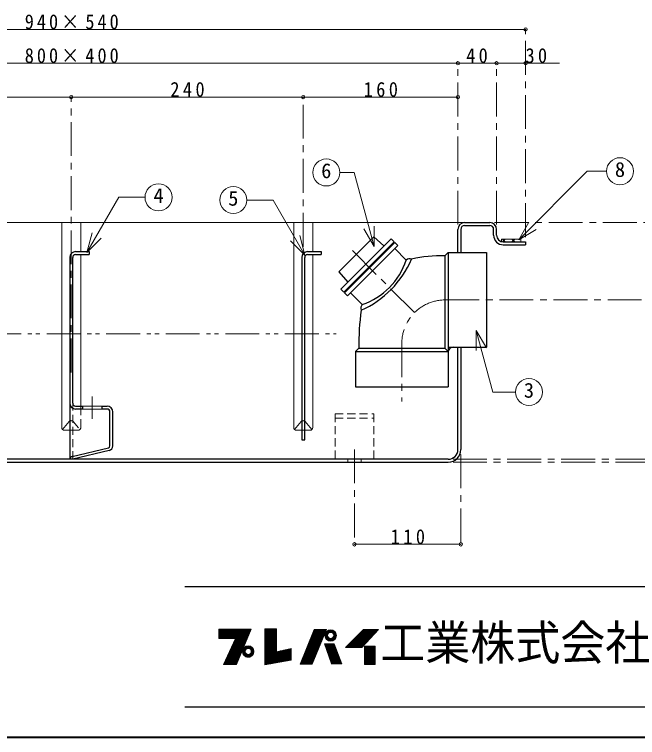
# Model space of a CAD drawing. Units: millimetres at full size, sheet at 1:7. Extents: x -1472 to 1363, y -987 to 980.
# Drawn here: x -230 to 414, y -987 to -239 of the extents above; entities that cross this region are included whole.
import ezdxf
from ezdxf.enums import TextEntityAlignment as Align

# ---------------------------------------------------------------- set-up
doc = ezdxf.new("R2010")
doc.units = ezdxf.units.MM
doc.header["$LTSCALE"] = 7
doc.header["$PDMODE"] = 32
doc.header["$PDSIZE"] = 3.5
for name, pattern in [('CHAIN1', [8, 5, -1, 1, -1]), ('DASHED1', [1.8, 1.2, -0.6]), ('DOUBLE_CHAIN1', [8.8, 5, -1, 0.6, -0.6, 0.6, -1])]:
    doc.linetypes.add(name, pattern=pattern)
doc.layers.add('0-0____1', color=4, linetype='Continuous', lineweight=9)
doc.styles.add('ＭＳ ゴシック', font='')
doc.styles.get('ＭＳ ゴシック').set_extended_font_data('MS Gothic')

msp = doc.modelspace()

# ---------------------------------------------------------------- linework, layer by layer
at = {"layer": '0-0____1'}
for p, q in [((-641.501, -254.38), (298.499, -254.38)), ((-571.501, -289.38), (228.499, -289.38)), ((228.499, -289.38), (268.499, -289.38)), ((268.499, -289.38), (333.499, -289.38)), ((-411.501, -324.38), (-171.501, -324.38)), ((-171.501, -324.38), (68.499, -324.38)), ((68.499, -324.38), (228.499, -324.38)), ((-578.501, -454.38), (235.499, -454.38)), ((-181.404, -666.38), (-181.404, -454.38)), ((-161.599, -454.38), (-161.599, -484.38)), ((58.596, -666.38), (58.596, -454.38)), ((78.401, -454.38), (78.401, -484.38)), ((273.499, -471.38), (273.499, -474.088)), ((277.573, -474.38), (274.573, -471.38)), ((277.577, -471.38), (274.631, -474.326)), ((287.473, -474.38), (284.473, -471.38)), ((287.476, -471.38), (284.476, -474.38)), ((-161.599, -644.38), (-161.599, -487.38)), ((78.401, -666.38), (78.401, -487.38)), ((-180.53, -668.497), (-173.633, -660.269)), ((59.47, -668.497), (66.367, -660.269)), ((77.527, -668.497), (70.63, -660.269)), ((-173.001, -669.38), (-178.404, -669.38)), ((66.999, -669.38), (61.596, -669.38)), ((69.999, -669.38), (75.401, -669.38)), ((121.499, -787.38), (231.499, -787.38))]:
    msp.add_line(p, q, dxfattribs=at)
at = {"layer": '0-0____1', "linetype": 'CHAIN1'}
for p, q in [((298.499, -469.38), (298.499, -254.38)), ((228.499, -456.38), (228.499, -289.38)), ((268.499, -456.38), (268.499, -289.38)), ((-171.501, -609.38), (-171.501, -324.38)), ((68.499, -479.38), (68.499, -324.38)), ((266.499, -454.38), (488.499, -454.38)), ((183.679, -547.56), (116.284, -480.166)), ((215.499, -534.38), (453.499, -534.38)), ((170.499, -579.38), (170.499, -639.38)), ((-150.001, -634.38), (-150.001, -657.38)), ((121.499, -689.18), (121.499, -787.38)), ((231.499, -694.38), (231.499, -787.38)), ((223.499, -699.38), (488.499, -699.38)), ((223.499, -702.38), (488.499, -702.38))]:
    msp.add_line(p, q, dxfattribs=at)
at = {"layer": '0-0____1', "color": 7, "lineweight": 18}
for p, q in [((106.349, -402.467), (121.275, -402.467)), ((141.825, -479.162), (121.275, -402.467)), ((-155.323, -485.235), (-122.371, -428.162)), ((-122.371, -428.162), (-95.2, -428.162)), ((37.342, -430.983), (10.171, -430.983)), ((70.293, -488.056), (37.342, -430.983)), ((291.447, -472.095), (301.947, -453.908)), ((141.825, -479.162), (131.325, -460.975)), ((141.825, -479.162), (141.825, -458.162)), ((291.447, -472.095), (309.634, -461.595)), ((-155.323, -485.235), (-149.887, -464.951)), ((-155.323, -485.235), (-140.473, -470.386)), ((70.293, -488.056), (64.858, -467.772)), ((70.293, -488.056), (55.444, -473.207)), ((247.447, -565.894), (257.947, -584.081)), ((247.447, -565.894), (247.447, -586.894)), ((-140.001, -644.38), (-160.001, -644.38)), ((-160.001, -647.38), (-140.001, -647.38)), ((-18.701, -875.52), (14.485, -875.52)), ((-0.473, -911.682), (14.668, -875.079)), ((28.633, -874.932), (28.633, -912.123)), ((40.834, -874.932), (28.633, -874.932)), ((28.633, -875.52), (40.834, -875.52)), ((79.936, -875.667), (65.236, -911.388)), ((77.731, -911.388), (92.578, -875.667)), ((79.936, -875.667), (92.578, -875.667)), ((129.181, -894.189), (146.38, -875.667)), ((-18.701, -875.814), (14.364, -875.814)), ((-18.701, -876.255), (14.181, -876.255)), ((-18.701, -876.696), (13.999, -876.696)), ((-18.701, -877.137), (13.816, -877.137)), ((-18.701, -877.725), (13.573, -877.725)), ((13.391, -878.166), (-18.701, -878.166)), ((-18.701, -878.607), (13.208, -878.607)), ((-18.701, -879.048), (13.026, -879.048)), ((-18.701, -879.489), (12.843, -879.489)), ((-18.701, -879.93), (12.661, -879.93)), ((-18.701, -880.224), (12.539, -880.224)), ((-18.701, -880.812), (12.296, -880.812)), ((-18.701, -881.253), (12.114, -881.253)), ((-18.701, -881.694), (11.931, -881.694)), ((-18.701, -882.135), (11.749, -882.135)), ((-18.701, -882.576), (11.566, -882.576)), ((-18.701, -883.017), (11.384, -883.017)), ((28.633, -875.814), (40.834, -875.814)), ((28.633, -876.255), (40.834, -876.255)), ((28.633, -876.696), (40.834, -876.696)), ((28.633, -877.137), (40.834, -877.137)), ((28.633, -877.725), (40.834, -877.725)), ((28.633, -878.166), (40.834, -878.166)), ((28.633, -878.607), (40.834, -878.607)), ((28.633, -879.048), (40.834, -879.048)), ((28.633, -879.489), (40.834, -879.489)), ((28.633, -879.93), (40.834, -879.93)), ((28.633, -880.224), (40.834, -880.224)), ((28.633, -880.812), (40.834, -880.812)), ((28.633, -881.253), (40.834, -881.253)), ((28.633, -881.694), (40.834, -881.694)), ((28.633, -882.135), (40.834, -882.135)), ((28.633, -882.576), (40.834, -882.576)), ((28.633, -883.017), (40.834, -883.017)), ((76.911, -883.017), (89.523, -883.017)), ((77.092, -882.576), (89.706, -882.576)), ((77.29, -882.135), (89.889, -882.135)), ((77.455, -881.694), (90.073, -881.694)), ((77.637, -881.253), (90.256, -881.253)), ((77.818, -880.812), (90.439, -880.812)), ((78.06, -880.224), (90.684, -880.224)), ((78.181, -879.93), (90.806, -879.93)), ((78.363, -879.489), (90.989, -879.489)), ((78.544, -879.048), (91.172, -879.048)), ((78.726, -878.607), (91.356, -878.607)), ((78.907, -878.166), (91.539, -878.166)), ((79.089, -877.725), (91.722, -877.725)), ((79.331, -877.137), (91.967, -877.137)), ((79.512, -876.696), (92.137, -876.696)), ((79.694, -876.255), (92.333, -876.255)), ((90.891, -881.694), (93.691, -881.694)), ((90.92, -881.106), (93.746, -881.106)), ((90.936, -882.429), (93.778, -882.429)), ((91.04, -880.371), (93.982, -880.371)), ((91.075, -883.164), (94.055, -883.164)), ((91.314, -879.489), (94.591, -879.489)), ((91.587, -878.901), (95.384, -878.901)), ((92.049, -878.166), (101.632, -878.166)), ((92.544, -877.578), (101.137, -877.578)), ((93.395, -876.843), (100.286, -876.843)), ((94.428, -876.255), (99.253, -876.255)), ((102.094, -878.901), (98.297, -878.901)), ((102.367, -879.489), (99.09, -879.489)), ((102.606, -883.164), (99.627, -883.164)), ((102.642, -880.371), (99.699, -880.371)), ((102.745, -882.429), (99.904, -882.429)), ((102.761, -881.106), (99.935, -881.106)), ((99.991, -881.694), (102.791, -881.694)), ((123.448, -883.017), (139.555, -883.017)), ((123.889, -882.576), (139.964, -882.576)), ((124.33, -882.135), (140.374, -882.135)), ((124.771, -881.694), (140.783, -881.694)), ((125.212, -881.253), (141.235, -881.253)), ((125.653, -880.812), (141.602, -880.812)), ((126.241, -880.224), (142.148, -880.224)), ((126.535, -879.93), (142.421, -879.93)), ((126.976, -879.489), (142.831, -879.489)), ((127.417, -879.048), (143.24, -879.048)), ((127.858, -878.607), (143.65, -878.607)), ((128.299, -878.166), (144.059, -878.166)), ((128.74, -877.725), (144.469, -877.725)), ((129.328, -877.137), (145.015, -877.137)), ((129.769, -876.696), (145.424, -876.696)), ((130.21, -876.255), (145.834, -876.255)), ((-18.701, -883.458), (11.202, -883.458)), ((-18.701, -883.899), (11.019, -883.899)), ((-18.701, -884.34), (10.837, -884.34)), ((-1.649, -884.928), (-18.701, -884.928)), ((-13.997, -911.682), (-1.649, -884.928)), ((-4.295, -890.661), (8.222, -890.661)), ((8.465, -890.073), (-4.024, -890.073)), ((8.709, -889.485), (-3.707, -889.485)), ((-3.413, -888.75), (9.013, -888.75)), ((9.256, -888.162), (-3.142, -888.162)), ((9.56, -887.427), (-2.803, -887.427)), ((9.742, -886.986), (-2.599, -886.986)), ((9.985, -886.398), (-2.328, -886.398)), ((10.168, -885.957), (-2.124, -885.957)), ((10.411, -885.369), (-1.853, -885.369)), ((10.594, -884.928), (-1.649, -884.928)), ((28.633, -883.458), (40.834, -883.458)), ((28.633, -883.899), (40.834, -883.899)), ((28.633, -884.34), (40.834, -884.34)), ((28.633, -884.928), (40.834, -884.928)), ((28.633, -885.369), (40.834, -885.369)), ((28.633, -885.957), (40.834, -885.957)), ((28.633, -886.398), (40.834, -886.398)), ((28.633, -886.986), (40.834, -886.986)), ((28.633, -887.427), (40.834, -887.427)), ((28.633, -888.162), (40.834, -888.162)), ((28.633, -888.75), (40.834, -888.75)), ((28.633, -889.485), (40.834, -889.485)), ((28.633, -890.073), (40.834, -890.073)), ((28.633, -890.661), (40.834, -890.661)), ((73.762, -890.661), (86.346, -890.661)), ((74.007, -890.073), (86.59, -890.073)), ((74.249, -889.485), (86.834, -889.485)), ((74.552, -888.75), (87.14, -888.75)), ((74.794, -888.162), (87.384, -888.162)), ((75.096, -887.427), (87.69, -887.427)), ((75.278, -886.986), (87.873, -886.986)), ((75.52, -886.398), (88.117, -886.398)), ((75.701, -885.957), (88.301, -885.957)), ((75.943, -885.369), (88.545, -885.369)), ((76.125, -884.928), (88.728, -884.928)), ((76.366, -884.34), (88.973, -884.34)), ((76.548, -883.899), (89.156, -883.899)), ((76.729, -883.458), (89.339, -883.458)), ((90.424, -890.661), (100.717, -890.661)), ((91.314, -883.899), (94.591, -883.899)), ((91.668, -884.634), (95.71, -884.634)), ((92.161, -885.369), (101.52, -885.369)), ((92.69, -885.957), (100.991, -885.957)), ((93.852, -886.839), (99.829, -886.839)), ((95.248, -887.427), (98.433, -887.427)), ((102.014, -884.634), (97.972, -884.634)), ((102.367, -883.899), (99.09, -883.899)), ((108.307, -911.241), (100.663, -890.514)), ((115.804, -890.661), (132.457, -890.661)), ((116.392, -890.073), (133.003, -890.073)), ((116.98, -889.485), (133.549, -889.485)), ((117.715, -888.75), (134.231, -888.75)), ((118.303, -888.162), (134.777, -888.162)), ((119.038, -887.427), (135.46, -887.427)), ((119.479, -886.986), (135.869, -886.986)), ((120.067, -886.398), (136.415, -886.398)), ((120.508, -885.957), (136.825, -885.957)), ((121.096, -885.369), (137.371, -885.369)), ((121.537, -884.928), (137.78, -884.928)), ((122.125, -884.34), (138.326, -884.34)), ((122.566, -883.899), (138.736, -883.899)), ((123.007, -883.458), (139.145, -883.458)), ((-7.552, -897.717), (5.303, -897.717)), ((5.607, -896.982), (-7.213, -896.982)), ((5.972, -896.1), (-6.806, -896.1)), ((6.276, -895.365), (-6.466, -895.365)), ((6.519, -894.777), (-6.195, -894.777)), ((6.823, -894.042), (-5.856, -894.042)), ((-5.584, -893.454), (7.067, -893.454)), ((7.371, -892.719), (-5.245, -892.719)), ((7.675, -891.984), (-4.906, -891.984)), ((7.918, -891.396), (-4.635, -891.396)), ((5.66, -897.717), (8.486, -897.717)), ((5.78, -896.982), (8.722, -896.982)), ((6.054, -896.1), (9.331, -896.1)), ((6.408, -895.365), (10.45, -895.365)), ((6.789, -894.777), (16.372, -894.777)), ((7.43, -894.042), (15.731, -894.042)), ((8.135, -893.454), (15.026, -893.454)), ((9.531, -892.719), (13.63, -892.719)), ((16.754, -895.365), (12.711, -895.365)), ((17.107, -896.1), (13.83, -896.1)), ((17.382, -896.982), (14.439, -896.982)), ((17.501, -897.717), (14.675, -897.717)), ((28.633, -891.396), (40.834, -891.396)), ((28.633, -891.984), (40.834, -891.984)), ((28.633, -892.719), (40.834, -892.719)), ((28.633, -893.454), (40.834, -893.454)), ((28.633, -894.042), (40.834, -894.042)), ((28.633, -894.777), (40.834, -894.777)), ((28.633, -895.365), (40.834, -895.365)), ((28.633, -896.1), (40.834, -896.1)), ((28.633, -896.982), (40.834, -896.982)), ((28.633, -897.717), (40.834, -897.717)), ((55.975, -897.717), (44.783, -897.717)), ((55.975, -896.982), (48.075, -896.982)), ((55.975, -896.1), (52.025, -896.1)), ((70.862, -897.717), (83.413, -897.717)), ((71.164, -896.982), (83.718, -896.982)), ((71.527, -896.1), (84.085, -896.1)), ((71.829, -895.365), (84.39, -895.365)), ((72.071, -894.777), (84.635, -894.777)), ((72.374, -894.042), (84.94, -894.042)), ((72.616, -893.454), (85.185, -893.454)), ((72.918, -892.719), (85.49, -892.719)), ((73.221, -891.984), (85.796, -891.984)), ((73.468, -891.396), (86.04, -891.396)), ((90.679, -891.396), (100.988, -891.396)), ((90.883, -891.984), (101.205, -891.984)), ((91.139, -892.719), (101.476, -892.719)), ((91.394, -893.454), (101.747, -893.454)), ((91.599, -894.042), (101.964, -894.042)), ((91.854, -894.777), (102.235, -894.777)), ((92.058, -895.365), (102.452, -895.365)), ((92.314, -896.1), (102.723, -896.1)), ((92.62, -896.982), (103.048, -896.982)), ((92.876, -897.717), (103.319, -897.717)), ((112.276, -894.189), (129.181, -894.189)), ((113.011, -893.454), (129.863, -893.454)), ((113.746, -892.719), (130.546, -892.719)), ((114.481, -891.984), (131.228, -891.984)), ((115.069, -891.396), (131.774, -891.396)), ((131.827, -893.454), (142.999, -893.454)), ((131.827, -894.042), (142.999, -894.042)), ((131.827, -894.777), (142.999, -894.777)), ((131.827, -895.365), (142.999, -895.365)), ((131.827, -896.1), (142.999, -896.1)), ((131.827, -896.982), (142.999, -896.982)), ((131.827, -897.717), (142.999, -897.717)), ((2.081, -905.508), (-11.148, -905.508)), ((2.385, -904.773), (-10.809, -904.773)), ((2.689, -904.038), (-10.469, -904.038)), ((2.993, -903.303), (-10.13, -903.303)), ((3.297, -902.568), (-9.791, -902.568)), ((3.54, -901.98), (-9.52, -901.98)), ((3.844, -901.245), (-9.18, -901.245)), ((4.148, -900.51), (-8.841, -900.51)), ((4.513, -899.628), (-8.411, -899.628)), ((4.756, -899.04), (-8.163, -899.04)), ((5.06, -898.305), (-7.823, -898.305)), ((5.631, -898.305), (8.431, -898.305)), ((5.676, -899.04), (8.518, -899.04)), ((5.78, -899.628), (8.722, -899.628)), ((6.054, -900.51), (9.331, -900.51)), ((6.408, -901.245), (10.45, -901.245)), ((6.901, -901.98), (16.26, -901.98)), ((7.43, -902.568), (15.731, -902.568)), ((8.352, -903.303), (14.809, -903.303)), ((9.988, -904.038), (13.173, -904.038)), ((16.754, -901.245), (12.712, -901.245)), ((17.107, -900.51), (13.83, -900.51)), ((17.382, -899.628), (14.439, -899.628)), ((17.485, -899.04), (14.644, -899.04)), ((14.731, -898.305), (17.531, -898.305)), ((28.633, -898.305), (40.834, -898.305)), ((28.633, -899.04), (55.975, -899.04)), ((28.633, -899.628), (55.975, -899.628)), ((28.633, -900.51), (55.975, -900.51)), ((28.633, -901.245), (55.975, -901.245)), ((28.633, -901.98), (55.975, -901.98)), ((28.633, -902.568), (55.975, -902.568)), ((28.633, -903.303), (55.975, -903.303)), ((28.633, -904.038), (55.975, -904.038)), ((28.633, -904.773), (55.975, -904.773)), ((28.633, -905.508), (55.975, -905.508)), ((55.975, -898.305), (42.15, -898.305)), ((67.655, -905.508), (80.175, -905.508)), ((67.958, -904.773), (80.48, -904.773)), ((68.26, -904.038), (80.786, -904.038)), ((68.563, -903.303), (81.091, -903.303)), ((68.865, -902.568), (81.397, -902.568)), ((69.107, -901.98), (81.641, -901.98)), ((69.41, -901.245), (81.946, -901.245)), ((69.712, -900.51), (82.252, -900.51)), ((70.075, -899.628), (82.619, -899.628)), ((70.317, -899.04), (82.863, -899.04)), ((70.62, -898.305), (83.17, -898.305)), ((93.08, -898.305), (103.536, -898.305)), ((93.336, -899.04), (103.807, -899.04)), ((93.54, -899.628), (104.024, -899.628)), ((93.846, -900.51), (104.349, -900.51)), ((94.102, -901.245), (104.62, -901.245)), ((94.342, -901.98), (104.891, -901.98)), ((94.562, -902.568), (105.108, -902.568)), ((94.817, -903.303), (105.379, -903.303)), ((95.072, -904.038), (105.65, -904.038)), ((95.328, -904.773), (105.921, -904.773)), ((95.583, -905.508), (106.192, -905.508)), ((131.827, -898.305), (142.999, -898.305)), ((131.827, -899.04), (142.999, -899.04)), ((131.827, -899.628), (142.999, -899.628)), ((131.827, -900.51), (142.999, -900.51)), ((131.827, -901.245), (142.999, -901.245)), ((131.827, -901.98), (142.999, -901.98)), ((131.827, -902.568), (142.999, -902.568)), ((131.827, -903.303), (142.999, -903.303)), ((131.827, -904.038), (142.999, -904.038)), ((131.827, -904.773), (142.999, -904.773)), ((131.827, -905.508), (142.999, -905.508)), ((-13.997, -911.682), (-0.473, -911.682)), ((-0.169, -910.947), (-13.658, -910.947)), ((0.196, -910.065), (-13.251, -910.065)), ((0.5, -909.33), (-12.912, -909.33)), ((0.804, -908.595), (-12.573, -908.595)), ((1.168, -907.713), (-12.166, -907.713)), ((1.472, -906.978), (-11.826, -906.978)), ((1.837, -906.096), (-11.419, -906.096)), ((28.633, -906.096), (55.975, -906.096)), ((28.633, -906.978), (55.975, -906.978)), ((28.633, -907.713), (52.758, -907.713)), ((28.633, -908.595), (47.933, -908.595)), ((28.633, -909.33), (43.912, -909.33)), ((28.633, -910.065), (39.891, -910.065)), ((28.633, -910.947), (35.066, -910.947)), ((77.731, -911.388), (65.236, -911.388)), ((65.417, -910.947), (77.914, -910.947)), ((65.78, -910.065), (78.281, -910.065)), ((66.083, -909.33), (78.586, -909.33)), ((66.385, -908.595), (78.892, -908.595)), ((66.748, -907.713), (79.258, -907.713)), ((67.05, -906.978), (79.564, -906.978)), ((67.413, -906.096), (79.93, -906.096)), ((95.788, -906.096), (106.409, -906.096)), ((96.094, -906.978), (106.734, -906.978)), ((96.4, -907.713), (107.006, -907.713)), ((96.656, -908.595), (107.331, -908.595)), ((96.912, -909.33), (107.602, -909.33)), ((97.167, -910.065), (107.873, -910.065)), ((97.473, -910.947), (108.198, -910.947)), ((97.576, -911.241), (108.307, -911.241)), ((131.827, -906.096), (142.999, -906.096)), ((131.827, -906.978), (142.999, -906.978)), ((131.827, -907.713), (142.999, -907.713)), ((131.827, -908.595), (142.999, -908.595)), ((131.827, -909.33), (142.999, -909.33)), ((131.827, -910.065), (142.999, -910.065)), ((131.827, -910.947), (142.999, -910.947))]:
    msp.add_line(p, q, dxfattribs=at)
at = {"layer": '0-0____1', "color": 5, "lineweight": 25}
for p, q in [((235.499, -454.38), (261.499, -454.38)), ((228.499, -485.38), (228.499, -461.38)), ((231.499, -461.38), (231.499, -485.38)), ((235.499, -457.38), (261.499, -457.38)), ((265.499, -467.38), (265.499, -461.38)), ((268.499, -467.38), (268.499, -461.38)), ((107.219, -523.172), (159.373, -471.018)), ((141.387, -469.206), (151.993, -478.398)), ((162.555, -474.2), (159.373, -471.018)), ((110.401, -526.354), (162.555, -474.2)), ((111.108, -527.061), (163.262, -474.907)), ((114.29, -530.243), (166.444, -478.089)), ((162.555, -475.614), (161.848, -474.907)), ((166.444, -478.089), (163.262, -474.907)), ((275.499, -474.38), (298.499, -474.38)), ((275.499, -477.38), (298.499, -477.38)), ((298.499, -474.38), (298.499, -477.38)), ((72.999, -484.38), (86.999, -484.38)), ((86.999, -484.38), (86.999, -487.38)), ((175.099, -493.108), (163.262, -481.271)), ((218.499, -485.38), (214.999, -488.88)), ((218.499, -485.38), (218.499, -624.38)), ((-173.001, -490.38), (-173.001, -699.38)), ((-170.001, -641.38), (-170.001, -490.38)), ((-167.001, -487.38), (-153.001, -487.38)), ((66.999, -490.38), (66.999, -679.38)), ((69.999, -679.38), (69.999, -490.38)), ((72.999, -487.38), (86.999, -487.38)), ((214.999, -488.88), (214.999, -584.38)), ((110.401, -526.354), (107.219, -523.172)), ((111.815, -526.354), (111.108, -525.647)), ((114.29, -530.243), (111.108, -527.061)), ((129.628, -539.217), (117.472, -527.061)), ((218.499, -583.38), (257.999, -583.38)), ((228.499, -689.38), (228.499, -583.38)), ((231.499, -583.38), (231.499, -689.38)), ((122.499, -587.88), (125.999, -584.38)), ((122.499, -587.88), (218.499, -587.88)), ((122.499, -587.88), (122.499, -624.38)), ((125.999, -584.38), (214.999, -584.38)), ((214.999, -584.38), (218.499, -587.88)), ((122.499, -624.38), (218.499, -624.38)), ((-167.001, -644.38), (-160.001, -644.38)), ((-160.001, -647.38), (-167.001, -647.38)), ((-160.001, -644.38), (-160.001, -647.38)), ((-140.001, -644.38), (-140.001, -647.38)), ((-140.001, -644.38), (-134.501, -644.38)), ((-134.501, -647.38), (-140.001, -647.38)), ((-131.501, -685.442), (-131.501, -650.38)), ((-128.501, -685.442), (-128.501, -650.38)), ((66.999, -679.38), (69.999, -679.38)), ((-170.704, -696.464), (-133.033, -687.386)), ((-132.33, -690.303), (-170.001, -699.38)), ((218.499, -699.38), (-561.501, -699.38)), ((-561.501, -702.38), (218.499, -702.38))]:
    msp.add_line(p, q, dxfattribs=at)
at = {"layer": '0-0____1', "linetype": 'DOUBLE_CHAIN1'}
msp.add_line((-566.501, -569.38), (102.499, -569.38), dxfattribs=at)
at = {"layer": '0-0____1', "color": 7, "linetype": 'DASHED1', "lineweight": 18}
msp.add_line((-170.001, -699.38), (-170.001, -641.38), dxfattribs=at)
at = {"layer": '0-0____1', "linetype": 'DASHED1'}
for p, q in [((-161.599, -666.38), (-161.599, -644.38)), ((101.499, -652.38), (101.499, -702.38)), ((101.499, -656.88), (141.499, -656.88)), ((-169.37, -660.269), (-162.473, -668.497)), ((-164.599, -669.38), (-173.001, -669.38)), ((66.999, -669.38), (69.999, -669.38)), ((141.499, -699.18), (101.499, -699.18)), ((114.499, -699.18), (114.499, -702.38)), ((128.499, -699.18), (128.499, -702.38))]:
    msp.add_line(p, q, dxfattribs=at)
at = {"layer": '0-0____1', "color": 6, "lineweight": 25}
for p, q in [((-54.001, -830.88), (1331.999, -830.88)), ((1331.999, -955.88), (-54.001, -955.88))]:
    msp.add_line(p, q, dxfattribs=at)
at = {"layer": '0-0____1', "color": 1, "lineweight": 40}
msp.add_line((1363.499, -987.38), (-1471.501, -987.38), dxfattribs=at)
at = {"layer": '0-0____1', "color": 7, "lineweight": 18}
for points in [[(291.447, -472.095), (362.333, -401.21), (382.204, -401.21)], [(247.447, -565.894), (264.561, -629.765), (288.018, -629.765)], [(-18.701, -884.928), (-18.701, -875.079), (14.668, -875.079)], [(28.633, -912.123), (55.975, -907.125), (55.975, -895.218), (40.834, -898.599), (40.834, -874.932)], [(112.276, -894.189), (130.798, -875.667), (146.38, -875.667)], [(97.576, -911.241), (90.373, -890.514), (100.663, -890.514)]]:
    msp.add_lwpolyline(points, dxfattribs=at)
at = {"layer": '0-0____1', "color": 5, "lineweight": 25}
for points in [[(141.387, -469.206), (105.324, -505.268), (114.517, -515.875)], [(-167.001, -484.38), (-153.001, -484.38), (-153.001, -487.38)], [(218.499, -485.38), (257.999, -485.38), (257.999, -583.38)]]:
    msp.add_lwpolyline(points, dxfattribs=at)
at = {"layer": '0-0____1'}
msp.add_lwpolyline([(273.499, -471.38), (293.499, -471.38), (293.499, -474.38)], dxfattribs=at)
at = {"layer": '0-0____1', "linetype": 'DASHED1'}
msp.add_lwpolyline([(101.499, -652.38), (141.499, -652.38), (141.499, -702.38)], dxfattribs=at)
at = {"layer": '0-0____1', "color": 7, "lineweight": 18}
msp.add_lwpolyline([(131.827, -892.719), (131.827, -911.682), (142.999, -911.682), (142.999, -892.719)], close=True, dxfattribs=at)
for centre, radius in [((92.349, -402.467), 14), ((396.204, -401.21), 14), ((-81.2, -428.162), 14), ((-3.829, -430.983), 14), ((302.018, -629.765), 14), ((96.841, -881.694), 5.95), ((96.841, -881.694), 3.15), ((11.581, -898.305), 5.95), ((11.581, -898.305), 3.15)]:
    msp.add_circle(centre, radius, dxfattribs=at)
at = {"layer": '0-0____1', "color": 5, "lineweight": 25}
for centre, radius, start, end in [((235.499, -461.38), 7, 90, 180), ((261.499, -461.38), 7, 0, 90), ((235.499, -461.38), 4, 90, 180), ((261.499, -461.38), 4, 0, 90), ((275.499, -467.38), 10, 180, 270), ((275.499, -467.38), 7, 180, 270), ((-167.001, -490.38), 6, 90, 180), ((72.999, -490.38), 6, 90, 180), ((-167.001, -490.38), 3, 90, 180), ((72.999, -490.38), 3, 90, 180), ((85.944, -451.089), 103.198, 294.39151, 336.56348), ((105.636, -470.082), 73.18, 289.13847, 341.66053), ((178.641, -497.035), 5.289, 67.92355, 132.0494), ((209.19, -610.674), 121.932, 87.26947, 103.54669), ((363.25, -580.118), 237.29, 171.50769, 181.02918), ((133.097, -542.875), 5.041, 133.48553, 205.88914), ((223.585, -588.503), 5.124, 91.37989, 173.01852), ((-167.001, -641.38), 6, 180, 270), ((-167.001, -641.38), 3, 180, 270), ((-134.501, -650.38), 6, 0, 90), ((-134.501, -650.38), 3, 0, 90), ((-133.501, -685.442), 2, 283.54794, 0), ((-133.501, -685.442), 5, 283.54794, 0), ((218.499, -689.38), 10, 270, 0), ((218.499, -689.38), 13, 270, 0), ((-170.001, -699.38), 3, 103.54794, 180)]:
    msp.add_arc(centre, radius, start, end, dxfattribs=at)
at = {"layer": '0-0____1', "linetype": 'CHAIN1'}
msp.add_arc((215.499, -579.38), 45, 90, 180, dxfattribs=at)
at = {"layer": '0-0____1'}
for centre, start, end in [((-171.501, -662.38), 120, 135.27973), ((68.499, -662.38), 120, 135.27973), ((68.499, -662.38), 44.72027, 60), ((-178.404, -666.38), 180, 270), ((61.596, -666.38), 180, 270), ((75.401, -666.38), 270, 0)]:
    msp.add_arc(centre, 3, start, end, dxfattribs=at)
at = {"layer": '0-0____1', "linetype": 'DASHED1'}
for centre, start, end in [((-171.501, -662.38), 44.72027, 120), ((68.499, -662.38), 60, 120), ((-164.599, -666.38), 270, 0)]:
    msp.add_arc(centre, 3, start, end, dxfattribs=at)
at = {"layer": '0-0____1'}
for p in [(298.499, -254.38), (228.499, -289.38), (268.499, -289.38), (298.499, -289.38), (-171.501, -324.38), (68.499, -324.38), (228.499, -324.38), (121.499, -787.38), (231.499, -787.38)]:
    msp.add_point(p, dxfattribs=at)

# ---------------------------------------------------------------- texts
at = {"layer": '0-0____1', "color": 7, "style": 'ＭＳ ゴシック'}
for s, p in [('6', (87.099, -412.967)), ('8', (390.954, -411.71)), ('4', (-86.45, -438.662)), ('5', (-9.079, -441.483)), ('3', (296.768, -640.265))]:
    msp.add_text(s, height=15.4, dxfattribs=at).set_placement(p, align=Align.BOTTOM_LEFT)
at = {"layer": '0-0____1', "color": 7, "style": 'ＭＳ ゴシック', "width": 0.95}
msp.add_text('工業株式会社', height=35.92, dxfattribs=at).set_placement((148.249, -917.88), align=Align.BOTTOM_LEFT)
at = {"layer": '0-0____1', "color": 7, "char_height": 15.4, "attachment_point": 7, "style": 'ＭＳ ゴシック'}
for s, insert in [('\\T1.33;\\W0.9;940×540', (-219.626, -254.38)), ('\\T1.33;\\W0.9;800×400', (-219.626, -289.38)), ('\\T1.36;\\W0.9;40', (237.124, -289.38)), ('\\T1.36;\\W0.9;30', (298.499, -289.38)), ('\\T1.38;\\W0.9;240', (-69.001, -324.38)), ('\\T1.38;\\W0.9;160', (130.999, -324.38)), ('\\T1.38;\\W0.9;110', (158.999, -787.38))]:
    msp.add_mtext(s, dxfattribs=dict(at, insert=insert))

doc.saveas('drawing.dxf')
